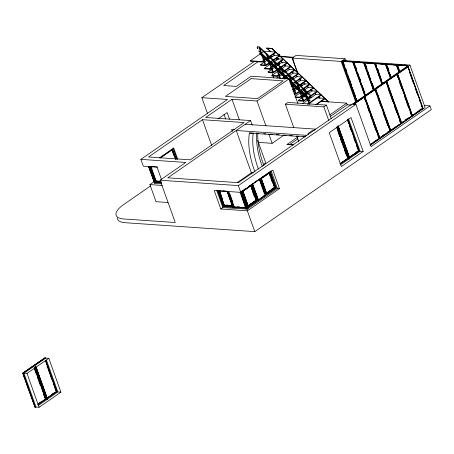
<?xml version="1.0" encoding="UTF-8"?>
<svg xmlns="http://www.w3.org/2000/svg" width="454" height="454" viewBox="0 0 454 454"><rect width="100%" height="100%" fill="white"/><g stroke="black" fill="none" stroke-linecap="round" stroke-linejoin="round"><path stroke-width="0.68" d="M308.073 134.458L308.073 133.482L311.926 130.82L314.491 130.02M47.284 398.22L47.097 397.942L56.466 391.467L56.909 391.564L47.284 398.22L36.002 366.719M347.872 119.323L359.148 150.824L349.523 157.481L338.179 126.053M253.247 133.005L252.986 135.127A74.127 42.886 55.3 0 0 258.377 168.996M257.577 47.131L257.032 47.335L257.418 47.375M287.83 78.559L258.808 50.905L309.06 98.053L308.799 98.331L309.06 98.053M286.185 78.69L259.682 53.476L269.074 62.039M309.696 100.862L309.969 100.595L309.707 100.867L289.766 82.066M154.587 183.064L148.441 166.215M259.779 48.073L265.516 64.088L264.898 64.184M272.343 71.437L273.07 71.216L272.355 71.471L266.265 54.037M273.058 71.255L267.332 55.195M295.009 92.809L295.736 92.582L295.009 92.809L288.863 75.648L274.131 61.755M302.574 99.965L303.289 99.71L302.574 99.965L296.417 82.77L289.243 76.005M303.278 99.749L297.552 83.689M176.061 159.377L172.531 149.525L172.208 149.769L175.664 159.416M274.937 187.581L274.494 187.479L269.341 173.093L269.665 172.855L274.937 187.581L266.594 193.347L261.356 178.655M250.937 185.862L251.181 185.635L256.453 200.362L248.242 206.037L242.992 191.333M251.908 184.369L251.454 184.602L257.208 200.679L257.781 200.787L251.908 184.369L247.998 187.076M270.351 171.646L276.265 188.007L266.64 194.664L260.783 178.308M223.998 205.537L218.726 190.816L227.062 191.389L232.334 206.116L223.998 205.537L224.321 205.202L232.403 205.758L232.317 206.076M161.272 181.696L155.711 181.316L156.034 180.976L160.109 181.259M233.089 206.825L232.891 207.268L223.272 206.61L223.726 206.178L233.089 206.825L232.397 204.896M240.075 192.394L245.722 208.153L233.662 207.325L234.116 206.899L245.915 207.711L241.539 195.492M161.499 182.837L154.984 182.383L155.438 181.958L161.068 182.343M28.432 389.464L24.766 378.574M259.915 178.882L265.868 195.197L258.553 200.254L252.674 183.836L259.427 179.171M47.233 399.401L46.688 399.685M337.793 126.172L349.484 158.656M33.568 365.544L34.124 365.249M248.287 207.353L242.215 190.992L248.287 207.353L257.781 200.787M349.438 158.69L337.731 126.167M250.5 204.084L256.011 200.259L256.453 200.362M270.488 51.705L266.714 48.141L271.974 48.408L328.634 101.832L323.373 101.571L322 100.272M250.341 60.757L264.075 51.262L275.623 52.057L275.805 52.568L262.072 62.062L250.523 61.267L250.341 60.757L261.89 61.557L275.623 52.057M266.714 48.141L271.974 48.408M207.586 113.71L201.848 97.695L254.359 61.392M258.479 61.466L223.669 85.539L236.364 86.413L251.124 76.21L289.096 78.826L297.852 103.285M272.894 53.969L274.267 55.269L279.397 55.621L279.579 56.126L265.845 65.626L260.715 65.268L260.534 64.763L274.398 55.178L273.387 54.23M278.393 54.917L279.363 54.242L280.078 56.228M260.534 64.763L265.664 65.115L279.397 55.621M278.047 58.827L283.177 59.185L283.358 59.69L269.625 69.184L264.495 68.832L264.313 68.327L278.171 58.742L277.258 57.874M264.495 68.832L265.647 68.032M264.313 68.327L269.443 68.679L283.177 59.185M161.499 179.602L157.016 167.083L143.294 166.136L140.871 159.365L227.505 99.466L201.848 97.695M281.821 62.391L286.951 62.743L287.132 63.254L273.399 72.748L268.269 72.396L268.087 71.885L281.951 62.3L280.572 61.006M202.473 119.697L148.566 156.971L190.254 159.842L244.161 122.569L202.473 119.697L211.706 145.479M289.096 78.826L257.004 101.009L231.994 99.284L205.685 117.478L250.574 120.571L252.231 125.202M297.438 72.322L292.189 57.664L292.444 57.488L293.165 59.485M297.279 72.271L292.189 58.055L296.042 55.394L345.04 58.77L345.749 60.751M268.087 71.885L273.217 72.237L286.951 62.743M284.221 64.655L285.6 65.955L290.73 66.307L290.912 66.812L277.178 76.312L272.048 75.954L271.867 75.449L285.731 65.864L284.352 64.564M271.867 75.449L276.997 75.801L290.73 66.307M159.729 157.697L173.706 148.032L177.718 159.235M161.936 156.658L165.387 154.275M166.533 153.48L172.276 149.508L175.567 158.701M159.899 158.264L172.531 149.525M217.954 118.92L227.142 112.564L229.52 119.203M276.787 78.219L289.504 69.428L288.131 68.128M281.917 78.57L294.51 69.871L294.691 70.376L282.672 78.684M285.714 78.219L293.284 72.986L292.365 72.124M289.13 79.762L298.284 73.429L298.465 73.94L289.312 80.267M290.066 81.385L297.058 76.55L296.144 75.682M290.617 84.904L302.063 76.993L302.245 77.498L291.372 85.017M291.553 86.532L300.837 80.108L300.083 79.399M167.94 202.501L156.017 201.678L149.899 184.585L153.94 181.787M150.756 185.811L123.948 204.345A28.698 9.812 -19.7 0 0 123.936 218.987L175.244 222.522L160.092 180.21L185.76 162.458L140.871 159.365M292.677 89.654L305.837 80.551L306.024 81.062L292.858 90.159M250.574 120.571L167.793 177.815L238.339 182.673L352.054 104.045L355.902 104.312L371.054 146.625L429.966 105.89L431.3 109.613L254.819 231.636L125.27 222.71A28.698 9.812 -19.7 0 1 117.302 217.875M293.04 91.674L304.617 83.672L303.238 82.373M292.189 58.055L341.187 61.432L345.04 58.77M293.959 93.479L295.883 93.609L309.747 84.024M356.77 101.764L342.339 61.449L342.594 61.273L357.026 101.588M294.141 93.984L296.065 94.12L309.798 84.62L309.617 84.115L304.486 83.763M295.1 96.424L308.391 87.236L307.017 85.937M293.732 127.546L285.379 104.21L287.944 102.439L326.426 105.09L331.204 118.426M295.174 96.861L299.663 97.173L313.396 87.679L313.578 88.184L299.844 97.678L295.355 97.372M342.339 61.449L352.985 61.988M365.305 95.907L353.24 62.204L356.957 62.266M310.667 89.586L312.04 90.885L317.17 91.237L317.352 91.748L303.618 101.242L298.488 100.89L298.306 100.379L312.17 90.794L310.791 89.5M298.306 100.379L303.437 100.731L317.17 91.237M302.659 103.546L315.944 94.358L315.031 93.496M307.216 104.295L320.95 94.801L321.131 95.306L308.544 104.011M373.841 90.051L364.142 62.953L374.788 63.492L372.711 63.35M315.57 104.692L324.729 98.365L324.911 98.87L316.325 104.806M382.251 83.984L375.044 63.708L376.684 63.622M323.373 101.571L322.505 100.538M285.379 104.21L323.861 106.866L326.426 105.09M375.044 63.708L385.69 64.241M390.678 77.674L385.945 64.457L389.668 64.519M258.258 142.363L272.156 143.322L283.824 135.252M297.398 137.295L286.968 144.508L288.381 144.605M329.848 114.862L346.737 103.143L320.689 101.287M289.834 144.429L297.943 138.822M330.393 116.383L347.196 104.766L351.441 105.056M237.158 182.639L251.732 172.56M263.394 164.496L265.726 162.884L257.679 140.405M352.571 104.08L407.63 66.012L407.63 65.62L341.703 61.074L356.379 102.065M354.358 103.268L356.668 101.668M358.876 100.124L361.866 98.075M364.693 96.123L366.423 94.909M368.103 93.745L371.043 91.731M372.03 91.033L374.51 89.336M376.758 87.781L379.646 85.783M381.258 84.654L384.844 82.191M387.086 80.636L388.823 79.439M389.924 78.661L394.021 75.846M394.413 75.557L396.654 74.008M396.841 73.894L398.595 72.668M400.275 71.505L402.619 69.899M404.758 68.401L405.882 67.629M406.086 67.504L407.238 66.704M353.467 104.142L409.939 65.098L425.092 107.411L370.362 145.246M353.848 104.108L356.157 102.513M357.309 101.713L364.5 96.94L379.408 138.572L370.163 144.962M364.755 96.566L379.919 138.22L364.755 96.566L375.407 89.398L390.315 131.03L379.595 138.459L377.927 133.794M375.662 89.024L390.826 130.678L375.662 89.024L386.32 81.851L401.223 123.488L390.502 130.917M400.536 120.469L386.575 81.482L392.926 77.089M394.083 76.289L397.227 74.308L386.575 81.482M398.062 73.537L408.135 66.766L423.043 108.404L412.323 115.832M354.103 104.125L364.5 96.94M365.01 96.583L375.407 89.398M375.923 89.041L386.32 81.851M405.53 96.407L397.483 73.934L408.135 66.766M160.092 180.21L238.333 185.601L355.902 104.312M243.946 189.795L246.255 188.194M248.565 186.6L250.875 184.999M252.481 183.893L253.565 183.144M254.654 182.389L256.822 180.891M258.451 179.761L259.54 179.012L265.295 195.089L265.868 195.197M260.568 178.303L263.87 176.016M264.977 175.255L267.179 173.729M268.28 172.968L269.937 171.822L275.692 187.899L276.265 188.007M242.408 190.935L246.318 188.234M262.463 177.071L265.289 175.113M266.424 174.33L269.824 171.981M240.762 192.371L272.848 170.188L279.454 188.631L247.368 210.821L220.814 208.988L214.209 190.544L240.762 192.371L238.333 185.601M250.375 185.992L242.708 191.299L247.986 206.02L255.12 201.088M261.067 178.604L262.179 177.837M263.292 177.066L269.409 172.838L274.681 187.564L266.339 193.33M248.242 206.037L242.901 191.378L251.181 185.635M266.594 193.347L261.254 178.689L269.665 172.855M220.814 208.988L222.869 207.569L247.368 209.09L277.4 188.489L279.454 188.631M271.781 189.063L273.524 187.86M248.077 205.764L256.011 200.259L250.858 185.873M266.407 193.075L274.494 187.479M245.915 207.711L245.705 208.102M270.334 191.117L272.082 189.908M263.229 196.224L264.909 195.061M247.969 207.069L257.208 200.679M252.708 184.534L258.235 199.97L265.295 195.089M275.692 187.899L266.322 194.38L266.64 194.664M258.718 199.851L261.992 197.586M262.571 197.184L265.488 195.169M22.7 373.148L45.162 357.718L22.7 373.148L35.072 407.346L35.327 407.17L23.086 372.978M48.811 358.325L44.963 358.064L23.148 373.148L26.996 373.415L48.811 358.325L60.932 392.177L39.112 407.266L35.264 407M45.735 358.115L23.914 373.199L36.036 407.051M24.164 376.882L22.831 373.16M356.662 151.846L358.32 150.7M340.063 163.616L347.792 158.27L348.241 158.372L340.279 163.871M349.33 157.209L358.705 150.728L359.148 150.824M340.023 163.854L345.034 160.393M345.522 160.052L347.98 158.35L336.936 127.506M353.683 154.411L349.268 157.464L341.277 135.15M354.262 154.008L358.314 151.21M354.727 154.354L356.452 153.163M340.517 164.762L349.183 158.872L337.538 126.348M363.172 151.443L341.351 166.527L329.229 132.676L351.05 117.592L363.172 151.443L360.09 151.227L349.438 158.594L338.099 126.74M349.506 158.599L348.99 158.951L337.583 127.097M382.489 135.763L384.22 134.566M387.109 132.568L388.84 131.371M405.462 119.879L407.771 118.278M419.258 110.339L420.994 109.136M370.101 144.52L372.411 142.925M373.568 142.125L377.03 139.73M380.435 137.375L385.633 133.782M386.785 132.982L389.095 131.388M391.342 129.833L395.962 126.638M397.119 125.837L398.85 124.64M401.676 122.688L403.407 121.49M405.717 119.896L409.185 117.495M414.894 113.551L422.402 108.358M370.487 144.548L379.408 138.572M379.663 138.203L390.315 131.03M390.571 130.661L401.223 123.488M401.484 123.113L412.136 115.946L401.739 123.13L401.007 121.791M423.043 108.404L412.391 115.571L397.738 73.957M28.579 389.447L35.072 407.346M38.556 403.555L40.758 402.028M52.221 394.106L53.873 392.96M37.824 404.355L45.553 399.009L46.002 399.106L38.045 404.605M38.346 404.208L45.746 399.089L34.697 368.245M47.579 397.817L50.893 395.53M51.444 395.15L56.654 391.547L45.843 361.356M38.278 405.501L46.944 399.605L35.236 367.082M35.491 366.9L47.137 399.424L57.857 391.967L60.932 392.177M46.751 399.69L35.106 367.167M280.356 78.287L274.891 62.317M287.07 144.293L293.449 144.73M266.708 53.878L267.094 54.525M254.978 171.884A75.994 43.964 55.3 0 1 249.365 133.039L252.6 133.011M257.31 46.654L259.614 47.029L310.672 95.164M259.007 47.528L264.79 64.315M277.962 54.145L279.363 54.242M293.602 57.079L292.575 57.499L280.197 56.642M342.6 60.456L409.939 65.098M279.902 56.33L292.961 57.232M344.62 60.927L346.697 61.069M350.851 61.352L352.934 61.5M357.684 61.858L359.681 61.994M364.596 62.334L366.423 62.425M371.247 62.788L372.66 62.856M377.331 63.18L379.408 63.322M384.146 63.679L386.331 63.798M390.395 64.11L393.079 64.264M397.301 64.587L399.134 64.684M403.958 65.047L406.058 65.16M343.735 61.188L342.401 61.097L356.952 101.736M348.394 61.506L350.386 61.648M355.3 61.982L356.634 62.073M361.957 62.442L363.285 62.533M368.2 62.873L369.533 62.964M376.445 63.441L375.112 63.35L382.506 84.001M381.769 63.81L383.097 63.9M388.011 64.241L390.009 64.377M394.668 64.695L395.996 64.786M400.91 65.126L402.902 65.268M292.189 57.664L292.705 57.698M346.056 61.511L350.21 61.801M359.035 62.408L363.194 62.692M365.782 62.873L369.942 63.157M378.767 63.764L382.921 64.054M392.438 64.706L395.899 64.945M398.493 65.126L402.647 65.416M405.416 65.603L407.493 65.745L396.853 65.206L399.214 71.817M353.24 62.204L363.631 62.919L373.33 90.017M385.945 64.457L396.336 65.172L398.941 72.441M270.09 56.534L272.803 56.722M407.561 66.466L407.947 66.488L422.975 108.466M294.51 69.871L289.38 69.513L288.001 68.219M298.284 73.429L293.153 73.077L291.78 71.777M302.063 76.993L296.933 76.635L295.554 75.341M305.837 80.551L300.707 80.199L299.334 78.9M313.396 87.679L308.266 87.321L306.887 86.027M320.95 94.801L315.819 94.449L314.44 93.149M300.758 96.708L304.248 96.952M309.134 97.287L311.921 97.479M316.807 97.814L324.729 98.365M424.325 105.504L429.966 105.89M401.03 123.346L401.415 123.374M245.228 124.271L315.774 129.135M234.377 129.657L231.619 129.464L232.329 131.456M306.791 135.343L236.239 130.485L251.391 172.798L253.417 172.934M256.737 133.243L258.837 133.391M263.729 133.726L265.828 133.873M270.022 134.163L272.82 134.356M276.316 134.594L279.108 134.787M283.302 135.076L286.099 135.269M289.595 135.508L292.393 135.701M296.587 135.99L298.681 136.138M302.88 136.427L304.974 136.569M249.365 133.039L305.298 136.892M291.207 144.798L293.324 144.945M349.183 158.872L337.475 126.343M153.446 166.59L150.688 166.402L155.966 181.14L159.468 181.379M155.711 181.316L150.433 166.578L157.561 167.038M154.576 183.348L161.511 183.825M149.899 184.585L162.248 185.436M223.147 190.924L226.625 191.162M258.235 199.97L258.553 200.254M226.035 205.026L228.033 205.163M225.627 205.458L224.253 205.361L218.981 190.635M227.681 205.6L232.022 205.895M237.153 206.814L239.803 206.996M243.724 207.268L245.654 207.399M236.619 207.234L234.048 207.058L228.402 191.299M239.196 207.41L243.616 207.716M47.199 399.333L35.622 366.815M47.137 399.424L35.56 366.809M150.478 166.595L150.881 166.578L156.034 180.976M218.726 190.816L219.168 190.816L224.321 205.202M259.075 47.556L273.756 61.404L279.897 78.565M271.844 48.499L328.503 101.923M266.839 48.056L270.868 51.852M318.509 96.776L320.008 98.189M276.668 57.533L278.614 59.36M280.447 61.091L282.388 62.924M303.113 82.463L305.054 84.296M318.68 97.145L319.593 98.007M296.797 83.127L303.976 89.898L309.174 104.414M304.35 90.25L310.127 95.698M289.363 80.006L308.788 98.319M270.102 62.998L286.968 78.905M290.032 81.799L309.969 100.595M407.879 66.749L422.788 108.381M409.627 72.668L413.651 83.905M415.07 87.872L417.669 95.141M419.326 99.767L420.035 101.747M420.983 104.392L422.169 107.694M398.203 66.744L399.384 70.052M397.778 65.921L398.499 67.918M397.102 65.03L399.469 71.641M396.915 64.854L399.543 72.18M396.83 65.654L398.958 71.601M406.001 97.729L412.153 114.913M398.726 77.855L400.871 83.848M402.783 89.183L405.405 96.509M407.312 101.838L409.463 107.836M411.608 113.829L412.084 115.163M397.04 74.036L412.067 116.008M396.972 74.291L411.88 115.929M397.057 75.585L397.766 77.572M399.191 81.533L401.79 88.802M404.633 96.736L408.657 107.973M410.076 111.934L411.256 115.242M387.773 67.317L388.953 70.62M386.876 65.166L388.783 70.495M389.98 73.826L391.172 77.157M386.206 64.281L391.172 78.156M386.014 64.099L391.025 78.094M385.928 64.905L389.714 75.478M385.435 64.423L390.406 78.298M386.831 81.499L401.739 123.13M386.626 82.066L389.487 90.062M390.678 93.393L393.544 101.39M394.259 103.387L401.177 122.705M386.365 82.242L401.16 123.55M386.059 81.834L400.967 123.471M388.045 88.417L392.772 101.634M394.197 105.6L396.796 112.87M399.639 120.798L400.349 122.784M377.813 69.207L378.528 71.193M375.498 63.083L376.689 66.415M377.643 69.082L381.701 80.403M375.299 63.526L382.637 84.013M375.027 64.15L377.155 70.103M378.103 72.742L382.126 83.979M374.533 63.668L381.865 84.155M375.475 88.944L376.667 92.275M377.382 94.273L380.248 102.269M381.916 106.934L384.538 114.26M386.45 119.589L388.596 125.588M375.22 89.12L390.247 131.093M375.152 89.376L390.06 131.013M375.242 90.675L376.894 95.3M377.841 97.945L380.917 106.537M383.051 112.484L387.778 125.701M365.493 64.491L367.15 69.116M372.354 83.655L373.063 85.641M365.073 63.662L366.264 66.993M367.695 70.994L370.799 79.654M372.229 83.65L373.897 88.314M364.397 62.777L374.102 89.869M364.21 62.595L373.988 89.915M364.193 63.248L366.815 70.574M367.768 73.242L371.349 83.235M372.064 85.233L373.733 89.898M364.119 63.401L366.724 70.671M367.672 73.315L373.585 89.835M355.539 66.386L356.719 69.689M360.033 78.939L360.743 80.925M354.171 62.913L356.555 69.575M357.746 72.907L360.13 79.569M362.281 85.568L364.902 92.894M353.496 62.022L365.561 95.732M353.308 61.846L365.47 95.828M353.768 63.827L356.867 72.487M357.82 75.154L361.401 85.148M362.354 87.815L364.976 95.141M353.218 62.652L357.003 73.225M357.712 75.205L361.265 85.119M362.213 87.764L364.812 95.034M352.724 62.17L364.795 95.873M365.998 100.482L368.62 107.814M370.294 112.478L372.677 119.141M373.869 122.472L377.212 131.796M364.307 96.662L379.34 138.635M364.244 96.923L379.147 138.555M364.329 98.217L365.039 100.198M367.405 106.809L369.533 112.757M370.248 114.737L371.9 119.362M372.848 122.007L375.923 130.599M378.057 136.546L378.528 137.868M345.579 68.276L346.289 70.262M350.079 80.835L351.731 85.46M356.464 98.677L357.173 100.657M342.787 60.83L344.926 66.795M345.398 68.123L347.06 72.759M347.775 74.751L350.147 81.38M352.281 87.344L355.369 95.964M356.316 98.614L357.031 100.601M341.187 61.432L355.63 101.758M346.652 103.24L347.196 104.766M348.451 118.704L360.09 151.227M347.611 119.306L358.893 150.807M347.548 119.572L358.705 150.728M347.872 121.536L348.587 123.522M349.296 125.514L350.959 130.15M353.808 138.107L355.471 142.749M356.657 146.063L357.843 149.377M338.241 125.979L349.523 157.481M337.986 125.962L340.103 131.87M337.521 127.092L348.927 158.951M336.959 126.87L348.241 158.372M336.635 127.114L347.792 158.27M337.912 131.728L339.575 136.37M340.29 138.357L341.947 142.999M342.901 145.649L343.61 147.641M344.325 149.627L345.982 154.269M323.861 106.866L328.872 120.866M308.391 87.236L308.572 87.741M304.617 83.672L304.799 84.183M305.111 90.811L309.889 104.159M299.822 78.985L300.298 80.318M301.734 84.313L302.211 85.647M303.403 88.978L303.879 90.312M299.702 79.041L300.417 81.039M301.377 83.706L302.092 85.704M303.283 89.041L303.998 91.038M304.952 93.706L305.667 95.703M303.437 100.731L303.618 101.242M299.663 97.173L299.844 97.678M289.998 76.567L295.736 92.582M295.883 93.609L296.065 94.12M281.951 62.3L282.133 62.811M284.891 78.451L281.27 68.412L285.089 79.087M278.943 62.408L279.658 64.406M280.856 67.737L281.332 69.07M284.431 77.73L284.908 79.064M278.79 62.329L279.499 64.303M280.68 67.595L281.151 68.912M282.326 72.203L282.802 73.52M284.215 77.469L284.686 78.786M277.019 57.919L277.734 59.917M278.688 62.584L279.403 64.582M280.595 67.913L281.31 69.91M282.269 72.578L282.746 73.911M283.937 77.242L284.414 78.57M276.503 57.874L277.212 59.854M278.393 63.163L278.87 64.485M280.05 67.788L280.765 69.774M281.945 73.077L282.422 74.399M283.602 77.708L284.079 79.03M275.987 58.231L276.696 60.212M277.882 63.52L278.353 64.843M279.539 68.145L280.249 70.132M281.196 72.776L282.144 75.421M276.997 75.801L277.178 76.312M296.837 136.217L298.749 141.552M273.217 72.237L273.399 72.748M266.969 58.895L267.678 60.881M268.626 63.526L269.103 64.848M270.283 68.151L270.993 70.137M271.702 72.118L273.836 78.071M264.075 51.262L264.256 51.773M269.443 68.679L269.625 69.184M259.41 47.046L259.54 47.403M265.664 65.115L265.845 65.626M261.89 61.557L262.072 62.062M257.004 101.009L266.004 126.133M268.842 134.066L272.156 143.322M271.032 170.704L277.4 188.489M268.955 173.07L270.124 176.339M270.828 178.303L271.997 181.572M261.294 179.245L266.106 192.689M260.795 178.944L266.095 193.739M231.994 99.284L239.332 119.782M259.665 178.921L265.425 194.999M259.387 179.631L264.222 193.132M252.997 185.782L254.643 190.379M255.347 192.348L256.992 196.945M250.926 185.618L256.198 200.339M251.176 187.808L251.879 189.772M252.583 191.736L254.217 196.31M224.004 114.289L225.672 118.937M241.511 191.111L247.878 208.902M241.414 191.106L247.782 208.897M240.813 192.025L246.948 209.158M240.722 192.093L246.851 209.22M247.368 210.821L254.819 231.636M229.73 193.659L232.788 202.195M228.589 191.463L234.116 206.899M228.022 191.565L233.662 207.325M227.562 191.389L228.481 193.96M230.093 198.466L231.245 201.678M227.545 191.849L229.611 197.615M230.07 198.892L230.757 200.816M227.25 191.509L232.891 207.268M219.787 191.202L221.427 195.782M219.594 191.009L220.054 192.292M221.887 197.411L222.347 198.693M218.198 190.742L223.726 206.178M217.392 190.192L223.272 206.61M216.734 190.442L222.869 207.569M172.94 147.981L176.947 159.178M172.282 151.029L173.893 155.529M151.261 166.312L151.965 168.275M149.911 166.522L155.438 181.958M149.338 166.624L154.984 182.383M149.315 167.764L153.327 178.967M153.798 180.283L154.508 182.258M148.844 166.766L154.508 182.576M148.918 167.095L154.581 182.905M46.45 360.107L57.857 391.967M45.633 360.062L56.909 391.564M45.309 360.306L56.466 391.467M47.063 366.247L47.772 368.239M48.249 369.562L49.906 374.204M50.621 376.19L51.807 379.504M53.231 383.482L53.941 385.474M54.656 387.461L55.842 390.775M36.178 367.451L46.858 397.278M35.985 367.354L40.917 381.139M42.091 384.419L46.79 397.545M34.72 367.604L46.002 399.106M34.402 367.854L45.553 399.009M34.254 368.489L35.911 373.126M37.336 377.104L38.051 379.096M38.76 381.082L40.423 385.724M43.272 393.68L44.935 398.317M26.996 373.415L39.112 407.266M24.096 376.922L24.703 378.619M263.961 165.67A75.994 43.964 55.3 0 1 257.776 133.397M262.225 166.334A74.127 42.886 55.3 0 1 256.782 133.045M257.276 48.402L257.991 48.215L257.316 48.357M310.786 97.321L311.501 97.139L310.786 97.321M251.124 78.644L225.456 96.396L257.52 98.603L283.194 80.857L251.124 78.644"/></g></svg>
